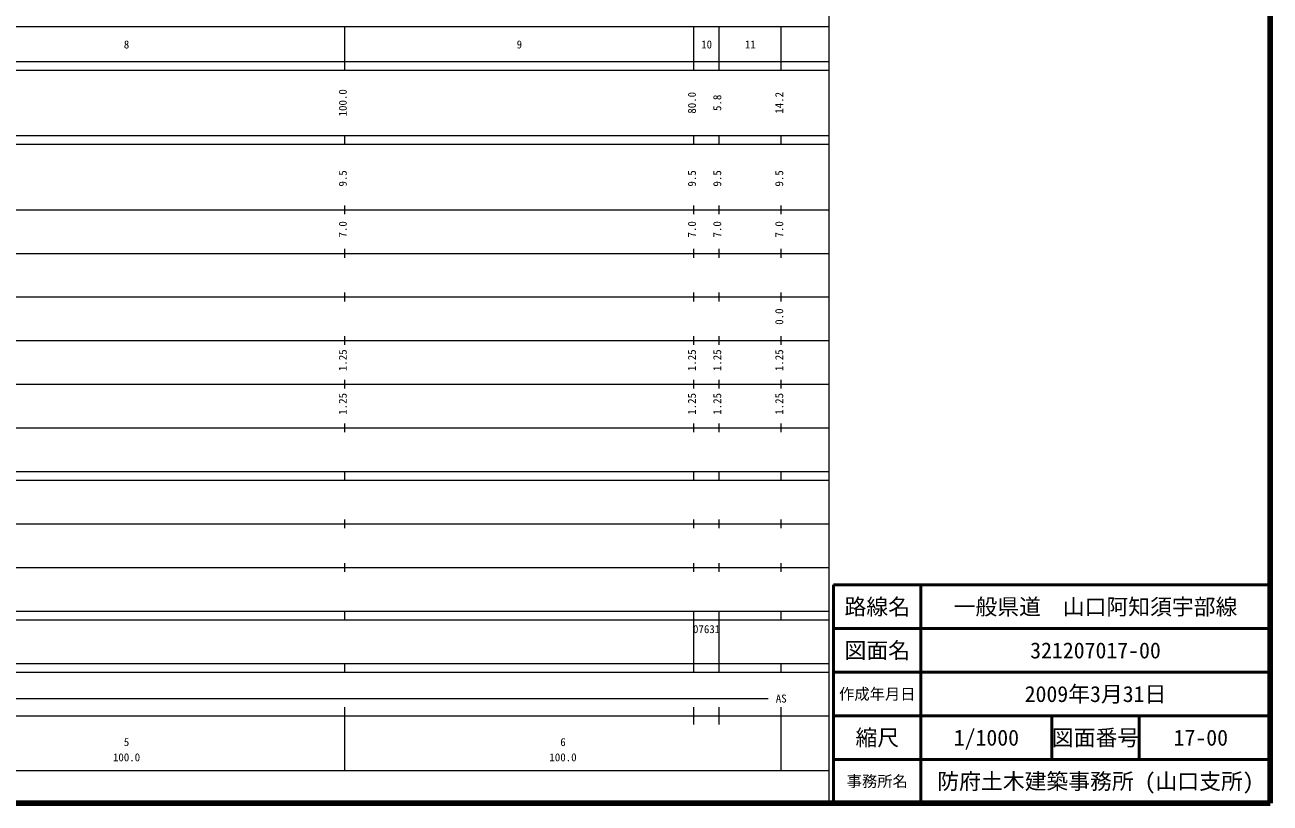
# Model space of a CAD drawing. Units: millimetres on the paper, enlarged 1000 times. Extents: x 40000 to 680000, y 20000 to 380000.
# Drawn here: x 394715 to 680000, y 20000 to 198357 of the extents above; entities that cross this region are included whole.
import ezdxf
from ezdxf.enums import TextEntityAlignment as Align

# ---------------------------------------------------------------- set-up
doc = ezdxf.new("R2010")
doc.units = ezdxf.units.MM
doc.header["$LTSCALE"] = 1000
for name, color, linetype, lineweight in [('M-TTL', 2, 'Continuous', 140), ('M-TTL-BAND', 7, 'Continuous', 13), ('M-TTL-FRAM', 2, 'Continuous', 50), ('M-TTL-LINE', 7, 'Continuous', 50)]:
    doc.layers.add(name, color=color, linetype=linetype, lineweight=lineweight)
doc.layers.add('M-TTL-TXT', color=7, linetype='Continuous')
doc.styles.add('ＭＳ ゴシック', font='')
doc.styles.get('ＭＳ ゴシック').set_extended_font_data('MS Gothic')

msp = doc.modelspace()

# ---------------------------------------------------------------- linework, layer by layer
at = {"layer": 'M-TTL'}
for p, q in [((680000, 20000), (680000, 380000)), ((40000, 20000), (680000, 20000))]:
    msp.add_line(p, q, dxfattribs=at)
at = {"layer": 'M-TTL-BAND'}
for p, q in [((579000, 20000), (579000, 370000)), ((68000, 198000), (579000, 198000)), ((468000, 188000), (468000, 198000)), ((548000, 188000), (548000, 198000)), ((553800, 188000), (553800, 198000)), ((568000, 188000), (568000, 198000)), ((40000, 190000), (579000, 190000)), ((40000, 188000), (579000, 188000)), ((40000, 173000), (579000, 173000)), ((468000, 171000), (468000, 173000)), ((548000, 171000), (548000, 173000)), ((553800, 171000), (553800, 173000)), ((568000, 171000), (568000, 173000)), ((40000, 171000), (579000, 171000)), ((468000, 155000), (468000, 157000)), ((548000, 155000), (548000, 157000)), ((553800, 155000), (553800, 157000)), ((568000, 155000), (568000, 157000)), ((40000, 156000), (579000, 156000)), ((46000, 146000), (579000, 146000)), ((468000, 145000), (468000, 147000)), ((548000, 145000), (548000, 147000)), ((553800, 145000), (553800, 147000)), ((568000, 145000), (568000, 147000)), ((468000, 135000), (468000, 137000)), ((548000, 135000), (548000, 137000)), ((553800, 135000), (553800, 137000)), ((568000, 135000), (568000, 137000)), ((52000, 136000), (579000, 136000)), ((46000, 126000), (579000, 126000)), ((468000, 125000), (468000, 127000)), ((548000, 125000), (548000, 127000)), ((553800, 125000), (553800, 127000)), ((568000, 125000), (568000, 127000)), ((468000, 115000), (468000, 117000)), ((548000, 115000), (548000, 117000)), ((553800, 115000), (553800, 117000)), ((568000, 115000), (568000, 117000)), ((52000, 116000), (579000, 116000)), ((46000, 106000), (579000, 106000)), ((468000, 105000), (468000, 107000)), ((548000, 105000), (548000, 107000)), ((553800, 105000), (553800, 107000)), ((568000, 105000), (568000, 107000)), ((40000, 96000), (579000, 96000)), ((468000, 94000), (468000, 96000)), ((548000, 94000), (548000, 96000)), ((553800, 94000), (553800, 96000)), ((568000, 94000), (568000, 96000)), ((40000, 94000), (579000, 94000)), ((49000, 84000), (579000, 84000)), ((468000, 83000), (468000, 85000)), ((548000, 83000), (548000, 85000)), ((553800, 83000), (553800, 85000)), ((568000, 83000), (568000, 85000)), ((468000, 73000), (468000, 75000)), ((548000, 73000), (548000, 75000)), ((553800, 73000), (553800, 75000)), ((568000, 73000), (568000, 75000)), ((40000, 74000), (579000, 74000)), ((40000, 64000), (579000, 64000)), ((468000, 62000), (468000, 64000)), ((548000, 62000), (548000, 64000)), ((553800, 62000), (553800, 64000)), ((568000, 62000), (568000, 64000)), ((40000, 62000), (579000, 62000)), ((548000, 52000), (548000, 62000)), ((553800, 52000), (553800, 62000)), ((40000, 52000), (579000, 52000)), ((468000, 50000), (468000, 52000)), ((548000, 50000), (548000, 52000)), ((553800, 50000), (553800, 52000)), ((568000, 50000), (568000, 52000)), ((40000, 50000), (579000, 50000)), ((71000, 44000), (565000, 44000)), ((40000, 40000), (579000, 40000)), ((468000, 27500), (468000, 42000)), ((548000, 38000), (548000, 42000)), ((553800, 38000), (553800, 42000)), ((568000, 27500), (568000, 42000)), ((68000, 27500), (579000, 27500))]:
    msp.add_line(p, q, dxfattribs=at)
at = {"layer": 'M-TTL-FRAM'}
for p, q in [((680000, 70000), (580000, 70000)), ((580000, 70000), (580000, 20000))]:
    msp.add_line(p, q, dxfattribs=at)
at = {"layer": 'M-TTL-LINE'}
for p, q in [((600000, 70000), (600000, 20000)), ((680000, 60000), (580000, 60000)), ((680000, 50000), (580000, 50000)), ((680000, 40000), (580000, 40000)), ((630000, 40000), (630000, 30000)), ((650000, 40000), (650000, 30000)), ((680000, 30000), (580000, 30000))]:
    msp.add_line(p, q, dxfattribs=at)

# ---------------------------------------------------------------- texts
at = {"layer": 'M-TTL-BAND', "style": 'ＭＳ ゴシック'}
for s, p in [('8', (418000, 192405)), ('9', (508000, 192405)), ('10', (550900, 192405)), ('11', (560900, 192405)), ('07631', (550900, 58405)), ('AS', (568000, 42500)), ('5', (418000, 32523)), ('6', (518000, 32523)), ('100.0', (418000, 29033)), ('100.0', (518000, 29033))]:
    msp.add_text(s, height=1833, dxfattribs=at).set_placement(p, align=Align.BOTTOM_CENTER)
for s, p in [('100.0', (469000, 180500)), ('80.0', (549000, 180500)), ('14.2', (569000, 180500)), ('5.8', (554800, 180500)), ('9.5', (469000, 163174)), ('9.5', (549000, 163174)), ('9.5', (554800, 163174)), ('9.5', (569000, 163174)), ('7.0', (469000, 151500)), ('7.0', (549000, 151500)), ('7.0', (554800, 151500)), ('7.0', (569000, 151500)), ('0.0', (569000, 131500)), ('1.25', (469000, 121500)), ('1.25', (549000, 121500)), ('1.25', (554800, 121500)), ('1.25', (569000, 121500)), ('1.25', (469000, 111500)), ('1.25', (549000, 111500)), ('1.25', (554800, 111500)), ('1.25', (569000, 111500))]:
    msp.add_text(s, height=1833, rotation=90, dxfattribs=at).set_placement(p, align=Align.BOTTOM_CENTER)
at = {"layer": 'M-TTL-TXT', "style": 'ＭＳ ゴシック'}
for s, height, p in [('路線名', 3666, (590000, 65000)), ('路線名', 3666, (590000, 65000)), ('一般県道\u3000山口阿知須宇部線', 3666, (640000, 65000)), ('図面名', 3666, (590000, 55000)), ('図面名', 3666, (590000, 55000)), ('321207017-00', 3666, (640000, 55000)), ('作成年月日', 2566, (590000, 45000)), ('作成年月日', 2566, (590000, 45000)), ('2009年3月31日', 3666, (640000, 45000)), ('縮尺', 3666, (590000, 35000)), ('縮尺', 3666, (590000, 35000)), ('1/1000', 3666, (615000, 35000)), ('図面番号', 3666, (640000, 35000)), ('図面番号', 3666, (640000, 35000)), ('17-00', 3666, (664125, 35000)), ('事務所名', 2566, (590000, 25000)), ('事務所名', 2566, (590000, 25000)), ('防府土木建築事務所 (山口支所)', 3666, (640000, 25000))]:
    msp.add_text(s, height=height, dxfattribs=at).set_placement(p, align=Align.MIDDLE_CENTER)

doc.saveas('drawing.dxf')
